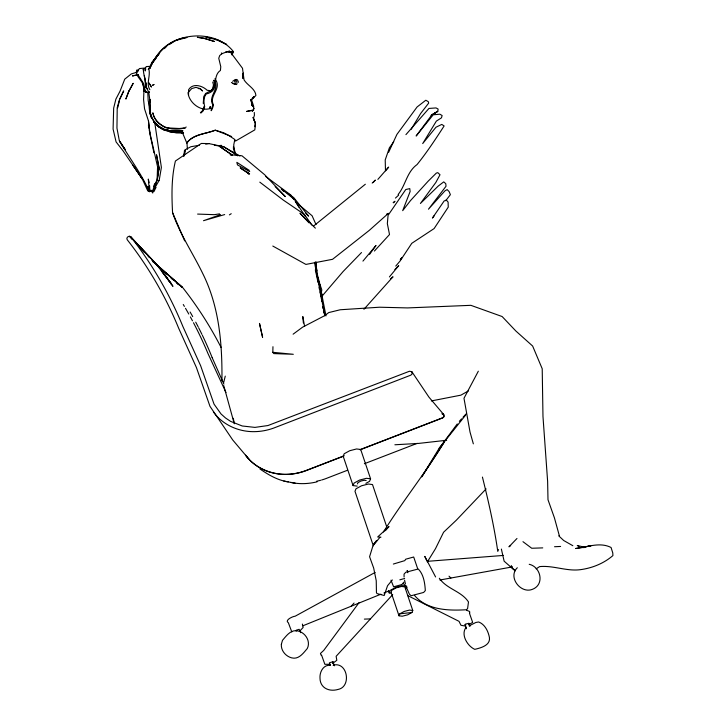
<?xml version="1.0" encoding="UTF-8"?>
<svg xmlns="http://www.w3.org/2000/svg" width="726" height="726" viewBox="0 0 726 726"><rect width="100%" height="100%" fill="white"/><g stroke="black" fill="none" stroke-linecap="round" stroke-linejoin="round"><path stroke-width="1.09" d="M203.244 103.428L203.779 96.494L205.63 93.472L211.066 90.578L212.591 88.744L213.498 84.933L212.736 82.056M272.822 352.31L293.304 354.288L273.756 353.589L272.822 352.31L272.958 346.701M148.531 68.18C151.208 75.286 145.672 83.354 149.874 89.743M316.482 262.186L316.318 266.696L315.919 262.503L316.727 270.989M146.498 82.964L146.398 87.664M183.905 156.054L184.468 150.509M184.477 155.201L185.221 149.747L190.874 146.734L199.323 145.245M157.297 180.239L159.076 167.96L156.507 154.774L159.212 168.84L159.076 167.96L157.197 179.476M159.23 180.13L161.381 167.416L154.538 121.178M253.528 110.234L253.673 106.314L251.568 99.843L255.915 95.442C255.325 88.636 247.403 85.441 244.045 79.869L242.502 68.271L230.351 52.018M234.752 139.846L233.745 144.919L234.453 153.685M210.222 107.021L209.878 108.591C200.322 111.668 188.905 102.475 187.998 92.701L191.718 88.572L195.92 87.365L200.077 88.572L202.545 90.977L200.222 88.808L198.28 88.554M183.751 156.181L185.221 149.747M154.529 183.769L153.848 186.673L157.106 179.676L157.578 166.808L149.719 132.15L148.467 120.906L144.547 108.818L143.585 99.616L143.966 89.806M223.672 382.566L225.26 376.122M117.648 107.811L119.518 100.415M153.404 190.339L152.714 193.016L151.208 190.566L152.342 190.657M137.441 72.074L131.27 73.943L124.754 79.152L120.035 91.177L115.888 99.117L113.664 108.11L113.093 129.074L116.087 141.924L122.993 150.754L142.332 178.959L132.84 165.111L142.26 178.895L147.677 190.684L152.887 191.11L154.965 187.117L157.025 180.52L159.13 180.484L152.932 191.029L153.939 191.564L156.045 187.344M143.449 91.186L144.047 89.389M154.103 186.573L152.614 191.038L151.952 190.639M203.915 106.613L202.581 110.588L200.412 112.73L200.975 113.011L203.235 110.806L204.668 106.658C203.707 102.466 203.298 97.475 206.229 93.953C210.712 93.082 214.96 90.142 214.842 85.105L213.753 80.395M253.447 109.499L253.964 108.183L252.594 110.996M357.183 486.121L353.063 485.585L354.07 483.071L359.615 480.058L366.458 478.298L370.578 478.824L369.57 481.338L365.868 483.353M357.446 483.897L357.945 482.645L360.722 481.129L364.134 480.249L366.194 480.521M391.241 593.178L389.181 592.915L390.189 590.401L395.743 587.388L402.576 585.628L406.696 586.154L405.689 588.668M399.01 615.802L399.799 613.833L404.155 611.455L409.528 610.076L412.767 610.493L411.978 612.472L407.622 614.84L402.249 616.22L399.01 615.802L391.06 592.189L391.849 590.22L396.214 587.842L401.578 586.463L404.818 586.88L412.767 610.493M302.379 624.07L303.132 627.482L299.684 631.13M149.629 67.427L151.68 62.808L157.696 55.33M498.58 549.555L497.764 551.361C494.179 526.341 488.544 501.648 482.427 477.082M119.781 99.353L123.683 90.895L119.618 99.117L117.222 107.72L116.95 128.121L119.354 140.835L125.28 149.747L119.472 140.989C129.11 157.488 140.962 172.997 148.757 190.421L148.004 186.464M388.637 152.279L396.922 134.401L417.087 106.976L425.799 100.233L428.258 101.64L428.703 103.065L420.626 113.528L411.179 129.328M478.325 371.204L463.987 398.284L470.021 432.052L473.343 443.84M145.781 68.97L145.182 70.985L145.073 68.843L146.253 66.565L150.318 66.356M383.464 531.967C402.667 501.14 425.69 472.726 444.548 441.553L421.842 476.746M421.806 476.755L439.139 448.341L457.262 423.939M427.36 561.915L435.5 548.665L443.586 532.24L456.382 520.143L486.102 488.916M150.963 190.103L149.474 191.827L148.313 179.068L149.157 182.77M231.866 54.904L233.563 51.827C215.522 28.051 170.12 31.663 155.546 57.944L159.647 53.089M148.24 69.505L149.293 68.226M466.455 628.743L465.076 624.65L465.484 624.07L468.923 623.335L469.958 626.402M468.524 623.915L468.923 623.335M369.57 254.363L375.986 245.479L362.946 261.106M185.239 128.203L186.119 126.959M393.746 141.742L389.39 147.832L385.216 159.929L385.488 170.819L388.664 167.089L377.874 179.395M359.125 602.544L323.732 650.405L320.429 653.464L321.11 655.206M252.203 111.368L252.394 110.243L246.604 111.432L252.421 110.361M517.311 567.741C507.583 577.061 520.678 594.013 532.34 589.358C544.89 584.729 540.834 566.797 529.209 564.293M434.42 215.459L432.424 218.063L444.103 201.011L446.354 200.031L448.096 202.082L448.251 207.137L434.112 228.572L411.778 243.319L400.026 261.07L395.752 266.097M445.728 200.721L450.392 194.65L449.104 191.573L447.143 189.622L444.893 190.911L428.476 209.197L446.036 186.237L445.764 183.669L443.722 181.881L438.15 186.128L420.418 203.471L435.827 182.48L440.01 174.757L437.814 172.652L436.326 173.097L428.14 181.201L410.435 200.675L402.685 210.667L410.136 191.492L409.773 188.606L405.761 189.531L388.074 215.323L387.339 223.626L389.517 234.534L374.407 251.042M151.68 62.808L155.745 57.572M155.963 58.379L151.843 63.688L149.892 68.516L152.142 63.162L151.843 63.688L158.876 53.924L154.674 58.851L151.816 64.115C158.912 50.82 170.801 39.331 186.382 37.516L187.018 37.453L175.356 40.602L169.303 44.576M439.139 448.341L465.42 415.354M376.594 540.534L373.845 543.965L376.73 540.652M379.825 537.44L372.901 545.961L369.579 556.733L373.672 568.05L376.24 580.718L376.449 592.661L377.048 593.596L384.199 595.502L387.539 585.737L392.358 579.947M389.399 276.942L398.719 265.652L394.853 269.591M401.95 584.439L403.919 582.116M322.045 296.154L343.153 271.479L361.512 252.548M252.04 98.781L252.984 97.711M385.397 530.706L389 526.559L377.665 536.986L380.959 537.158M405.925 134.637L428.957 108.437L436.008 107.929L438.123 109.045L437.796 111.314L431.698 115.098L416.134 136.016L433.213 114.799L439.847 114.191L442.116 115.525L441.481 117.821L436.344 121.124L422.695 143.576L435.963 127.222L441.78 124.418L444.121 125.943C435.772 138.866 426.906 152.369 417.069 164.557C406.732 171.953 405.625 185.393 398.111 194.504M351.175 606.237L354.061 603.043M459.34 421.316L461.545 418.884M463.016 417.259L465.956 414.02M373.128 182.544L375.369 180.084L372.193 183.097M392.712 594.603L336.129 656.304L336.819 660.315L332.463 663.528M363.926 309.303L393.011 276.787L390.543 278.866M516.976 538.492L508.944 546.832L510.668 545.544M253.764 96.758L252.303 98.255L253.673 97.166M164.366 48.633L166.717 46.282M393.401 202.781L394.971 201.265L393.183 202.636M466.01 627.455C460.52 634.606 467.49 646.185 474.777 649.343C480.757 647.937 490.504 645.405 489.442 637.6C488.253 631.321 485.004 624.396 478.679 621.982L475.848 622.472L469.105 625.885M221.748 53.606L221.357 53.043L222.02 53.597L219.697 55.557L218.762 58.271L220.777 66.719L220.432 70.413C213.063 75.404 217.755 85.641 210.74 90.75L207.155 90.269C202.273 85.604 192.898 82.764 188.624 89.67L188.524 95.487M469.45 613.243L472.662 622.391L468.606 624.732M395.452 198.08L398.647 195.122M313.795 225.868L365.341 184.232M293.113 334.187L302.579 327.181L324.867 315.565L328.733 312.579L340.249 309.757L379.571 307.216L407.567 307.915L470.865 305.328L502.129 316.536L515.841 330.992L532.639 346.039L542.213 368.754L542.975 416.415L547.622 481.365L547.994 499.724L554.428 517.865L559.392 535.942M149.529 91.903L147.714 92.529L145.363 90.904L143.385 83.236L137.677 74.279M252.412 98.001L253.71 97.084M232.674 81.312L235.278 79.542L236.54 79.479L237.466 79.914L238.527 82.292M149.084 92.247L148.757 92.302M469.74 613.152L469.631 611.492L466.455 610.194M536.142 568.839L539.636 566.598C553.312 565.282 566.516 571.426 580.138 569.71C592.126 568.14 603.705 563.512 612.907 555.59L612.789 552.985L611.065 547.486C599.767 541.75 587.316 547.123 575.7 548.511L590.964 545.843L581.045 547.531L584.312 547.558M229.398 214.869L231.231 213.707M432.061 114.726L437.796 111.314L431.062 115.361M468.524 390.86L460.892 395.153L431.335 400.933M375.133 572.433L295.155 616.211C292.977 616.229 284.102 620.322 288.367 622.808L291.807 631.947M138.321 70.622L137.341 71.711L139.401 68.562L145.463 67.981M144.392 68.525L143.167 69.741L143.34 69.142C143.331 75.123 146.371 80.985 145.572 87.238L144.91 78.109M386.504 214.215L388.41 213.335L369.253 230.405L332.553 259.309L305.909 264.418L272.795 246.041M221.639 53.769L227.655 51.582L225.568 52.09M302.896 625.785L380.887 594.204M383.963 592.96L389.091 590.882M465.802 626.157L460.965 625.277L459.032 621.338L407.776 595.619M344.233 455.756L307.243 470.031A58.688 54.332 -41.6 0 1 286.38 474.368C270.798 474.786 254.817 468.061 245.669 455.166M360.078 449.639L442.506 417.831L443.831 416.688L443.613 414.401L428.948 397.14L411.851 371.694L409.473 371.249L267.976 425.536L254.953 427.396L242.212 425.98L230.632 421.389L225.532 417.985L221.013 413.938L214.043 404.146L200.63 365.704L182.825 326.355A412.377 390.025 -45.7 0 0 130.898 237.012C129.282 234.952 125.68 237.547 127.213 239.725A408.584 386.441 -45.7 0 1 178.696 328.297L196.419 367.528L209.968 406.306L232.728 439.983L249.354 459.676M343.298 456.291L307.37 470.158A58.688 56.465 -51.4 0 1 286.398 474.387C271.152 474.55 255.543 468.143 246.114 455.919M360.205 449.766L442.633 417.949C444.82 417.296 444.53 413.729 442.116 413.802M347.455 470.267L327.381 478.017A58.724 55.539 -45.7 0 1 321.627 480.004M364.361 463.742L417.205 443.359M220.55 214.606L203.507 220.704L224.679 214.569M393.347 564.048L404.79 560.626L405.707 559.211L413.693 557.005L417.668 568.694M514.897 570.228L512.32 568.295L511.313 565.581M399.826 579.829L404.654 578.468M401.66 584.611L393.61 586.817L391.005 580.192M147.668 92.411C144.211 93.672 143.684 87.991 143.312 85.786C142.459 80.123 134.873 76.103 136.66 70.123L138.258 69.95M226.612 51.882L229.734 51.156L227.764 51.6M183.542 132.749L176.119 132.794L169.421 131.705M317.099 481.819C308.541 483.915 299.52 484.315 290.881 482.436M439.892 580.01L512.384 566.906M205.658 144.129L208.825 143.576L223.998 146.824L237.801 155.845M219.561 213.871L214.315 214.669L197.599 214.079M183.542 132.867L181.473 133.176L183.324 133.121M228.391 51.991L231.721 51.564L228.445 51.882M446.662 440.255L418.657 443.414L394.88 444.775M399.799 613.833L411.978 612.472M182.671 130.744C172.38 132.114 160.183 130.898 153.74 121.641L159.103 127.095L164.031 130.09L172.017 131.197L182.172 131.497M428.113 561.271L503.427 555.435M554.546 546.732L560.59 546.451M364.361 619.115L370.296 618.906M330.185 664.281L324.849 664.308L321.591 655.142M330.167 665.279C323.297 664.671 319.558 672.049 319.994 678.048C320.021 688.057 329.259 692.123 338.271 689.382C351.693 686.624 347.6 661.205 333.134 665.179M178.778 130.816L182.68 130.68M542.758 547.885L531.731 548.257L522.965 541.678M182.761 131.079L173.26 131.061M229.525 52.163L232.801 52.09L229.779 52.1M182.153 132.35L178.832 132.404L183.106 132.404M407.604 570.627L407.05 570.509L407.849 572.75M334.332 665.796L332.962 661.704L329.386 662.847L330.139 665.352M208.825 143.576L201.311 143.458L175.411 161.027C171.381 177.97 171.645 195.376 172.57 212.645C179.994 234.434 192.962 253.238 202.89 273.838C219.397 307.071 222.338 344.387 221.929 380.905M171.581 130.417L173.686 130.607M169.285 131.261L171.245 131.533M173.205 131.814L181.201 132.622C170.773 133.021 159.793 130.453 153.449 121.387M166.526 129.664L168.55 129.972M214.388 145.218L223.327 146.652L239.834 155.918M171.245 130.861C155.536 130.698 146.398 114.082 149.91 99.798L149.91 100.605L148.694 91.558M231.648 154.956L230.142 154.702L241.994 155.8L264.672 174.73L285.318 196.592L275.145 186.573M259.944 468.969C268.493 474.877 277.822 480.394 288.276 481.882M442.125 413.811L443.65 414.437M283.839 481.075L295.391 483.253M584.357 547.159L577.27 545.498L579.012 546.478M212.11 38.714L205.694 36.999L217.355 39.785L226.712 44.513L218.381 40.592M214.243 39.295L217.455 40.157M157.288 265.825L159.384 267.295M465.076 624.65L465.802 624.841M181.346 286.906L182.77 287.65A412.377 390.025 -45.7 0 1 221.149 347.554M153.15 262.113L154.593 262.876M235.714 84.443L231.376 82.483M232.42 83.381L235.387 84.452M231.676 136.552L215.268 130.19C205.921 134.056 192.925 133.856 186.872 143.176L181.899 131.297M249.744 171.599L237.484 164.911L236.83 162.325L249.245 170.365M296.317 631.039L295.8 630.749L296.417 630.132L299.148 629.324L300.7 632.691M159.911 126.741L164.512 129.364M572.832 545.707L563.703 540.507L558.793 535.897M232.402 155.092L219.851 146.607L231.912 154.992M287.269 193.107L293.721 197.572L308.614 216.13L305.655 212.99M146.089 92.556L144.22 89.797L142.904 83.708M265.798 176.554L290.881 195.067L294.021 199.659M148.095 90.814L146.08 86.766L147.578 89.597M259.79 182.135L283.367 200.131L304.421 214.442L311.808 224.987M249.154 173.895L240.161 167.887L249.599 173.913L246.495 171.835L248.61 174.059M162.288 272.132L171.49 284.147L156.78 264.772L182.144 287.133L156.371 264.899M297.125 203.235L312.098 215.758L316.001 224.552M171.345 278.285L173.015 279.728M177.18 283.312L178.841 284.755L176.391 282.55M182.144 287.133L157.996 265.825L130.29 236.485L149.32 257.022M158.25 266.56L160.727 268.738M164.847 272.377L166.499 273.829M170.619 277.459L173.097 279.637M315.374 228.155L299.974 213.19L309.004 222.855M153.894 121.26L158.994 126.215M449.013 576.172L450.9 578.023M283.521 191.219L281.216 188.833L294.556 199.523L298.903 207.146M403.366 583.595L407.059 587.434M130.29 236.485L157.406 265.335M132.586 239.553L129.491 236.259L132.531 239.544M137.232 244.499L138.784 246.15M140.336 247.802L144.211 251.922M148.077 256.042L149.629 257.685M151.952 260.162L155.827 264.282M152.36 260.307L155.409 263.592M156.017 264.255L159.72 268.248L158.812 266.832M140.127 247.748L144.683 252.666M439.339 578.259C446.771 589.167 461.337 591.018 468.488 601.945L467.58 608.687L466.31 609.758C448.414 610.784 426.843 610.176 414.464 595.356M515.151 570.845L504.134 561.18L501.376 549.074M222.356 146.834L220.976 145.2L222.165 146.997M213.38 411.914C222.682 424.955 238.772 431.979 254.599 431.652A58.724 55.539 -45.7 0 0 275.526 427.369L410.789 375.17L412.105 374.017L411.851 371.694M158.685 266.551L171.427 284.084M164.657 274.446L172.942 286.325L170.728 283.04M295.282 201.501L305.337 216.203M152.442 118.474L153.404 120.325M435.591 576.952L424.783 556.397L426.933 560.989M225.977 392.512L208.008 353.607A412.849 397.213 -51.4 0 0 193.488 322.743M212.173 357.673L223.898 384.127M172.57 212.645L184.667 240.869M214.878 78.789C222.846 88.654 208.317 95.405 213.471 104.907C212.146 110.887 209.133 114.2 212.972 105.007C207.464 96.286 220.586 88.808 214.07 80.178M150.563 110.915L148.195 100.742L147.786 92.737M406.624 587.869L409.437 594.267L411.17 595.737L423.621 592.452L425.327 590.601C424.882 583.232 423.666 574.302 418.212 568.993L405.77 572.279L404.055 574.139L404.092 577.007M370.578 478.824L360.704 449.494L356.584 448.958L349.741 450.719L344.197 453.741L343.189 456.246L353.063 485.585M386.541 526.268L372.502 484.551L368.381 484.024L361.548 485.776L355.994 488.798L354.987 491.311L373.345 545.852M388.464 590.773L389.181 592.915M150.972 114.472L151.961 117.539M233.4 146.697L235.769 154.23M151.643 117.902L150.264 113.447L149.601 104.471L150.2 99.843L149.91 106.286M315.32 269.845L318.024 282.341M223.762 385.642L234.271 423.766M320.638 290.318L319.494 285.372L320.084 284.891L321.7 289.474L321.718 291.008L321.092 290.99L325.992 315.892M144.256 75.722L144.692 77.31M320.248 285.554L317.516 275.19L315.574 261.895L316.663 270.889M404.563 580.165L405.453 583.985M149.955 134.129L152.651 146.588M319.095 287.605L319.54 289.719M319.994 291.834L321.11 297.125M152.868 147.623L153.921 152.787M320.756 290.464L322.498 299.112L321.182 290.763M233.291 418.321L234.144 422.677M324.831 315.765L314.476 262.331M304.593 326.391L302.806 316.545L303.386 322.997M321.291 298.177L321.827 301.344M322.734 306.608L323.088 308.713M323.451 310.828L323.814 312.933M148.422 124.945L148.93 128.003M149.275 130.045L149.783 133.112M233.336 147.705L233.627 149.783M332.962 661.704L333.016 662.166M149.855 106.713L149.601 104.471L150.4 113.746L150.046 108.419M150.119 108.954L150.636 113.447M148.467 120.906L149.828 133.03M187.399 149.284L186.936 142.568C193.851 134.228 205.848 133.956 215.268 130.19L223.726 132.813L228.508 135.317L234.571 139.319L235.514 141.053L254.835 129.863L255.452 123.502L253.474 118.184L254.445 115.162L254.272 112.43M149.62 185.702L149.801 190.012M320.656 480.276A58.724 55.539 -45.7 0 1 316.627 481.22M183.27 304.521A412.849 397.213 -51.4 0 1 184.395 306.408M185.502 308.305A412.849 397.213 -51.4 0 1 188.769 314.04M190.366 316.926A412.849 397.213 -51.4 0 1 192.454 320.801M190.112 311.998A412.849 382.23 -41.6 0 1 192.708 316.6M195.73 322.172A412.849 382.23 -41.6 0 1 198.18 326.854M198.661 327.798A412.849 382.23 -41.6 0 1 201.946 334.423M202.409 335.376A412.849 382.23 -41.6 0 1 212.192 357.664M243.228 73.235L242.929 78.344L243.228 73.235M255.452 123.502L255.144 126.687L255.443 123.52L253.102 117.512L255.443 123.52M210.132 106.849L209.878 108.591L210.132 106.849M281.352 644.343C280.88 650.668 285.754 656.358 291.752 657.883C298.84 659.68 303.277 653.173 307.298 648.509C310.919 641.357 305.437 632.655 298.023 630.985C290.935 629.188 286.498 635.695 282.478 640.35L281.352 644.343M128.792 91.186L125.87 99.045L128.602 91.866L133.194 83.299L128.792 91.186M401.732 257.866L400.344 259.599L401.732 257.866M153.921 84.525L152.46 85.332L153.921 84.525M132.994 75.722L132.459 75.949L138.285 74.733L132.994 75.722M184.422 128.021C172.098 131.451 155.536 126.914 152.841 112.82C154.193 119.926 159.856 124.681 166 127.83L179.258 128.502L184.422 128.021M149.42 190.793L147.886 190.784L152.887 191.11L149.42 190.793M204.079 38.206L197.345 37.289L204.206 38.478L214.406 41.482L204.079 38.206M253.483 106.922L252.303 105.724L250.851 99.535L252.303 105.724L252.122 105.134L253.483 106.922M151.407 86.884L149.011 83.082L151.407 86.884M151.58 117.921L150.173 113.9L151.58 117.921M262.585 337.245L259.491 323.442L262.585 337.245M319.885 286.144L316.527 273.021L319.885 286.144M234.934 81.14A2.314 0.907 77.5 0 0 236.358 84.561A2.314 0.907 77.5 0 0 236.54 81.176A2.314 0.907 77.5 0 0 234.934 81.14"/></g></svg>
